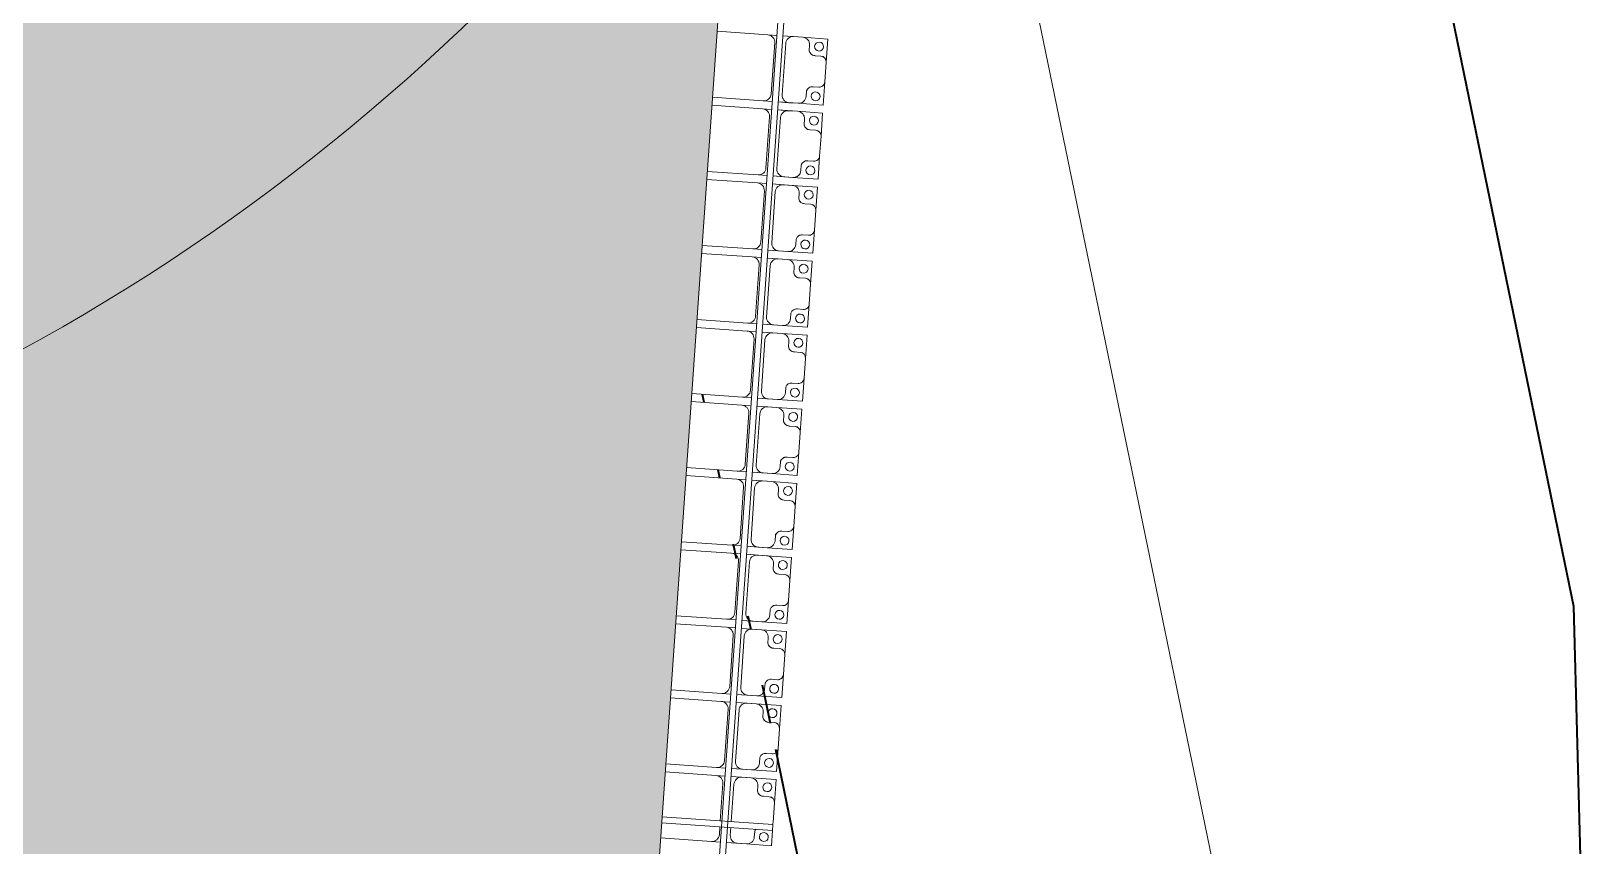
# Model space of a CAD drawing. Header units: millimetres. Extents: x -861324 to 439029, y -308065 to 694685.
# Drawn here: x 112860 to 123348, y 126236 to 131723 of the extents above; entities that cross this region are included whole.
import ezdxf

# ---------------------------------------------------------------- set-up
doc = ezdxf.new("R2010")
doc.units = ezdxf.units.MM
for name, color, linetype, lineweight in [('A-ANNO-NOTE', 131, 'Continuous', 9), ('A-DETL-GENF', 92, 'Continuous', 9), ('A-DETL-THIN', 151, 'Continuous', 9), ('A-GENM', 13, 'Continuous', 9), ('C-TOPO-MAJR', 7, 'Continuous', 35), ('C-TOPO-MINR', 7, 'Continuous', 9), ('S-BEAM', 12, 'Continuous', 9)]:
    doc.layers.add(name, color=color, linetype=linetype, lineweight=lineweight)

# ---------------------------------------------------------------- blocks, each defined once
blk = doc.blocks.new('Dai phaodi lai - DẢI PHAO ĐI LẠI-38152-BỐ TRÍ BÈ PIN HỒ BẢN MÒNG')
at = {"layer": 'A-GENM', "color": 7}
for p, q in [((54277, 748), (54433, 748)), ((54277, 579), (54277, 748)), ((54277, 748), (54277, 579)), ((54433, 748), (54277, 748)), ((54567, 748), (54433, 748)), ((54567, 748), (54723, 748)), ((54723, 748), (54567, 748)), ((54723, 748), (54723, 579)), ((54723, 579), (54723, 748)), ((54777, 748), (54933, 748)), ((54777, 579), (54777, 748)), ((54777, 748), (54777, 579)), ((54933, 748), (54777, 748)), ((55067, 748), (54933, 748)), ((55067, 748), (55223, 748)), ((55223, 748), (55067, 748)), ((55223, 748), (55223, 579)), ((55223, 579), (55223, 748)), ((55277, 748), (55433, 748)), ((55277, 579), (55277, 748)), ((55277, 748), (55277, 579)), ((55433, 748), (55277, 748)), ((55567, 748), (55433, 748)), ((55567, 748), (55723, 748)), ((55723, 748), (55567, 748)), ((55723, 748), (55723, 579)), ((55723, 579), (55723, 748)), ((55777, 748), (55933, 748)), ((55777, 579), (55777, 748)), ((55777, 748), (55777, 579)), ((55933, 748), (55777, 748)), ((56067, 748), (55933, 748)), ((56067, 748), (56223, 748)), ((56223, 748), (56067, 748)), ((56223, 748), (56223, 579)), ((56223, 579), (56223, 748)), ((56277, 748), (56433, 748)), ((56277, 579), (56277, 748)), ((56277, 748), (56277, 579)), ((56433, 748), (56277, 748)), ((56567, 748), (56433, 748)), ((56567, 748), (56723, 748)), ((56723, 748), (56567, 748)), ((56723, 748), (56723, 579)), ((56723, 579), (56723, 748)), ((56777, 748), (56933, 748)), ((56777, 579), (56777, 748)), ((56777, 748), (56777, 579)), ((56933, 748), (56777, 748)), ((57067, 748), (56933, 748)), ((57067, 748), (57223, 748)), ((57223, 748), (57067, 748)), ((57223, 748), (57223, 579)), ((57223, 579), (57223, 748)), ((57277, 748), (57433, 748)), ((57277, 579), (57277, 748)), ((57277, 748), (57277, 579)), ((57433, 748), (57277, 748)), ((57567, 748), (57433, 748)), ((57567, 748), (57723, 748)), ((57723, 748), (57567, 748)), ((57723, 748), (57723, 579)), ((57723, 579), (57723, 748)), ((57777, 748), (57933, 748)), ((57777, 579), (57777, 748)), ((57777, 748), (57777, 579)), ((57933, 748), (57777, 748)), ((58067, 748), (57933, 748)), ((58067, 748), (58223, 748)), ((58223, 748), (58067, 748)), ((58223, 748), (58223, 579)), ((58223, 579), (58223, 748)), ((58277, 748), (58433, 748)), ((58277, 579), (58277, 748)), ((58277, 748), (58277, 579)), ((58433, 748), (58277, 748)), ((58567, 748), (58433, 748)), ((58567, 748), (58723, 748)), ((58723, 748), (58567, 748)), ((58723, 748), (58723, 579)), ((58723, 579), (58723, 748)), ((58777, 748), (58933, 748)), ((58777, 579), (58777, 748)), ((58777, 748), (58777, 579)), ((58933, 748), (58777, 748)), ((59067, 748), (58933, 748)), ((59067, 748), (59223, 748)), ((59223, 748), (59067, 748)), ((59223, 748), (59223, 579)), ((59223, 579), (59223, 748)), ((59277, 748), (59433, 748)), ((59277, 579), (59277, 748)), ((59277, 748), (59277, 579)), ((59433, 748), (59277, 748)), ((59567, 748), (59433, 748)), ((59620, 748), (59723, 748)), ((59723, 748), (59620, 748)), ((59723, 748), (59723, 579)), ((59723, 579), (59723, 748)), ((54364, 629), (54327, 629)), ((54364, 629), (54327, 629)), ((54327, 629), (54364, 629)), ((54395, 710), (54395, 671)), ((54605, 671), (54605, 710)), ((54605, 671), (54605, 710)), ((54605, 710), (54605, 671)), ((54673, 629), (54636, 629)), ((54673, 629), (54636, 629)), ((54636, 629), (54673, 629)), ((54864, 629), (54827, 629)), ((54864, 629), (54827, 629)), ((54827, 629), (54864, 629)), ((54895, 710), (54895, 671)), ((55105, 671), (55105, 710)), ((55105, 671), (55105, 710)), ((55105, 710), (55105, 671)), ((55173, 629), (55136, 629)), ((55173, 629), (55136, 629)), ((55136, 629), (55173, 629)), ((55364, 629), (55327, 629)), ((55364, 629), (55327, 629)), ((55327, 629), (55364, 629)), ((55395, 710), (55395, 671)), ((55605, 671), (55605, 710)), ((55605, 671), (55605, 710)), ((55605, 710), (55605, 671)), ((55673, 629), (55636, 629)), ((55673, 629), (55636, 629)), ((55636, 629), (55673, 629)), ((55864, 629), (55827, 629)), ((55864, 629), (55827, 629)), ((55827, 629), (55864, 629)), ((55895, 710), (55895, 671)), ((56105, 671), (56105, 710)), ((56105, 671), (56105, 710)), ((56105, 710), (56105, 671)), ((56173, 629), (56136, 629)), ((56173, 629), (56136, 629)), ((56136, 629), (56173, 629)), ((56364, 629), (56327, 629)), ((56364, 629), (56327, 629)), ((56327, 629), (56364, 629)), ((56395, 710), (56395, 671)), ((56605, 671), (56605, 710)), ((56605, 671), (56605, 710)), ((56605, 710), (56605, 671)), ((56673, 629), (56636, 629)), ((56673, 629), (56636, 629)), ((56636, 629), (56673, 629)), ((56864, 629), (56827, 629)), ((56864, 629), (56827, 629)), ((56827, 629), (56864, 629)), ((56895, 710), (56895, 671)), ((57105, 671), (57105, 710)), ((57105, 671), (57105, 710)), ((57105, 710), (57105, 671)), ((57173, 629), (57136, 629)), ((57173, 629), (57136, 629)), ((57136, 629), (57173, 629)), ((57364, 629), (57327, 629)), ((57364, 629), (57327, 629)), ((57327, 629), (57364, 629)), ((57395, 710), (57395, 671)), ((57605, 671), (57605, 710)), ((57605, 671), (57605, 710)), ((57605, 710), (57605, 671)), ((57673, 629), (57636, 629)), ((57673, 629), (57636, 629)), ((57636, 629), (57673, 629)), ((57864, 629), (57827, 629)), ((57864, 629), (57827, 629)), ((57827, 629), (57864, 629)), ((57895, 710), (57895, 671)), ((58105, 671), (58105, 710)), ((58105, 671), (58105, 710)), ((58105, 710), (58105, 671)), ((58173, 629), (58136, 629)), ((58173, 629), (58136, 629)), ((58136, 629), (58173, 629)), ((58364, 629), (58327, 629)), ((58364, 629), (58327, 629)), ((58327, 629), (58364, 629)), ((58395, 710), (58395, 671)), ((58605, 671), (58605, 710)), ((58605, 671), (58605, 710)), ((58605, 710), (58605, 671)), ((58673, 629), (58636, 629)), ((58673, 629), (58636, 629)), ((58636, 629), (58673, 629)), ((58864, 629), (58827, 629)), ((58864, 629), (58827, 629)), ((58827, 629), (58864, 629)), ((58895, 710), (58895, 671)), ((59105, 671), (59105, 710)), ((59105, 671), (59105, 710)), ((59105, 710), (59105, 671)), ((59173, 629), (59136, 629)), ((59173, 629), (59136, 629)), ((59136, 629), (59173, 629)), ((59364, 629), (59327, 629)), ((59364, 629), (59327, 629)), ((59327, 629), (59364, 629)), ((59395, 710), (59395, 671)), ((59673, 629), (59636, 629)), ((59673, 629), (59636, 629)), ((59636, 629), (59673, 629)), ((54277, 579), (54277, 517)), ((54723, 517), (54723, 579)), ((54777, 579), (54777, 517)), ((55223, 517), (55223, 579)), ((55277, 579), (55277, 517)), ((55723, 517), (55723, 579)), ((55777, 579), (55777, 517)), ((56223, 517), (56223, 579)), ((56277, 579), (56277, 517)), ((56723, 517), (56723, 579)), ((56777, 579), (56777, 517)), ((57223, 517), (57223, 579)), ((57277, 579), (57277, 517)), ((57723, 517), (57723, 579)), ((57777, 579), (57777, 517)), ((58223, 517), (58223, 579)), ((58277, 579), (58277, 517)), ((58723, 517), (58723, 579)), ((58777, 579), (58777, 517)), ((59223, 517), (59223, 579)), ((59277, 579), (59277, 517)), ((59723, 517), (59723, 579)), ((54277, 443), (54277, 517)), ((54327, 467), (54673, 467)), ((54723, 517), (54723, 443)), ((54777, 443), (54777, 517)), ((54827, 467), (55173, 467)), ((55223, 517), (55223, 443)), ((55277, 443), (55277, 517)), ((55327, 467), (55673, 467)), ((55723, 517), (55723, 443)), ((55777, 443), (55777, 517)), ((55827, 467), (56173, 467)), ((56223, 517), (56223, 443)), ((56277, 443), (56277, 517)), ((56327, 467), (56673, 467)), ((56723, 517), (56723, 443)), ((56777, 443), (56777, 517)), ((56827, 467), (57173, 467)), ((57223, 517), (57223, 443)), ((57277, 443), (57277, 517)), ((57327, 467), (57673, 467)), ((57723, 517), (57723, 443)), ((57777, 443), (57777, 517)), ((57827, 467), (58173, 467)), ((58223, 517), (58223, 443)), ((58277, 443), (58277, 517)), ((58327, 467), (58673, 467)), ((58723, 517), (58723, 443)), ((58777, 443), (58777, 517)), ((58827, 467), (59173, 467)), ((59223, 517), (59223, 443)), ((59277, 443), (59277, 517)), ((59327, 467), (59580, 467)), ((59620, 467), (59673, 467)), ((59723, 517), (59723, 443)), ((54277, 343), (54277, 403)), ((54277, 343), (54277, 0)), ((54673, 393), (54327, 393)), ((54723, 403), (54723, 343)), ((54723, 0), (54723, 343)), ((54777, 343), (54777, 403)), ((54777, 343), (54777, 0)), ((55173, 393), (54827, 393)), ((55223, 403), (55223, 343)), ((55223, 0), (55223, 343)), ((55277, 343), (55277, 403)), ((55277, 343), (55277, 0)), ((55673, 393), (55327, 393)), ((55723, 403), (55723, 343)), ((55723, 0), (55723, 343)), ((55777, 343), (55777, 403)), ((55777, 343), (55777, 0)), ((56173, 393), (55827, 393)), ((56223, 403), (56223, 343)), ((56223, 0), (56223, 343)), ((56277, 343), (56277, 403)), ((56277, 343), (56277, 0)), ((56673, 393), (56327, 393)), ((56723, 403), (56723, 343)), ((56723, 0), (56723, 343)), ((56777, 343), (56777, 403)), ((56777, 343), (56777, 0)), ((57173, 393), (56827, 393)), ((57223, 403), (57223, 343)), ((57223, 0), (57223, 343)), ((57277, 343), (57277, 403)), ((57277, 343), (57277, 0)), ((57673, 393), (57327, 393)), ((57723, 403), (57723, 343)), ((57723, 0), (57723, 343)), ((57777, 343), (57777, 403)), ((57777, 343), (57777, 0)), ((58173, 393), (57827, 393)), ((58223, 403), (58223, 343)), ((58223, 0), (58223, 343)), ((58277, 343), (58277, 403)), ((58277, 343), (58277, 0)), ((58673, 393), (58327, 393)), ((58723, 403), (58723, 343)), ((58723, 0), (58723, 343)), ((58777, 343), (58777, 403)), ((58777, 343), (58777, 0)), ((59173, 393), (58827, 393)), ((59223, 403), (59223, 343)), ((59223, 0), (59223, 343)), ((59277, 343), (59277, 403)), ((59277, 343), (59277, 0)), ((59580, 393), (59327, 393)), ((59673, 393), (59620, 393)), ((59723, 403), (59723, 343)), ((59723, 0), (59723, 343))]:
    blk.add_line(p, q, dxfattribs=at)
at = {"layer": 'A-GENM', "color": 9}
for p, q in [((54327, 629), (54364, 629)), ((54605, 710), (54605, 671)), ((54636, 629), (54673, 629)), ((54827, 629), (54864, 629)), ((55105, 710), (55105, 671)), ((55136, 629), (55173, 629)), ((55327, 629), (55364, 629)), ((55605, 710), (55605, 671)), ((55636, 629), (55673, 629)), ((55827, 629), (55864, 629)), ((56105, 710), (56105, 671)), ((56136, 629), (56173, 629)), ((56327, 629), (56364, 629)), ((56605, 710), (56605, 671)), ((56636, 629), (56673, 629)), ((56827, 629), (56864, 629)), ((57105, 710), (57105, 671)), ((57136, 629), (57173, 629)), ((57327, 629), (57364, 629)), ((57605, 710), (57605, 671)), ((57636, 629), (57673, 629)), ((57827, 629), (57864, 629)), ((58105, 710), (58105, 671)), ((58136, 629), (58173, 629)), ((58327, 629), (58364, 629)), ((58605, 710), (58605, 671)), ((58636, 629), (58673, 629)), ((58827, 629), (58864, 629)), ((59105, 710), (59105, 671)), ((59136, 629), (59173, 629)), ((59327, 629), (59364, 629)), ((59636, 629), (59673, 629)), ((54277, 443), (54277, 579)), ((54723, 579), (54723, 443)), ((54777, 443), (54777, 579)), ((55223, 579), (55223, 443)), ((55277, 443), (55277, 579)), ((55723, 579), (55723, 443)), ((55777, 443), (55777, 579)), ((56223, 579), (56223, 443)), ((56277, 443), (56277, 579)), ((56723, 579), (56723, 443)), ((56777, 443), (56777, 579)), ((57223, 579), (57223, 443)), ((57277, 443), (57277, 579)), ((57723, 579), (57723, 443)), ((57777, 443), (57777, 579)), ((58223, 579), (58223, 443)), ((58277, 443), (58277, 579)), ((58723, 579), (58723, 443)), ((58777, 443), (58777, 579)), ((59223, 579), (59223, 443)), ((59277, 443), (59277, 579)), ((59723, 579), (59723, 443)), ((54277, 343), (54277, 403)), ((54723, 403), (54723, 343)), ((54777, 343), (54777, 403)), ((55223, 403), (55223, 343)), ((55277, 343), (55277, 403)), ((55723, 403), (55723, 343)), ((55777, 343), (55777, 403)), ((56223, 403), (56223, 343)), ((56277, 343), (56277, 403)), ((56723, 403), (56723, 343)), ((56777, 343), (56777, 403)), ((57223, 403), (57223, 343)), ((57277, 343), (57277, 403)), ((57723, 403), (57723, 343)), ((57777, 343), (57777, 403)), ((58223, 403), (58223, 343)), ((58277, 343), (58277, 403)), ((58723, 403), (58723, 343)), ((58777, 343), (58777, 403)), ((59223, 403), (59223, 343)), ((59277, 343), (59277, 403)), ((59723, 403), (59723, 343))]:
    blk.add_line(p, q, dxfattribs=at)
at = {"layer": 'A-GENM', "color": 7}
for centre, radius, start, end in [((54433, 710), 38, 90, 180), ((54433, 710), 38, 135, 165), ((54433, 710), 38, 135, 165), ((54567, 710), 38, 360, 90), ((54567, 710), 38, 0, 45), ((54567, 710), 38, 0, 45), ((54933, 710), 38, 90, 180), ((54933, 710), 38, 135, 165), ((54933, 710), 38, 135, 165), ((55067, 710), 38, 360, 90), ((55067, 710), 38, 0, 45), ((55067, 710), 38, 0, 45), ((55433, 710), 38, 90, 180), ((55433, 710), 38, 135, 165), ((55433, 710), 38, 135, 165), ((55567, 710), 38, 360, 90), ((55567, 710), 38, 0, 45), ((55567, 710), 38, 0, 45), ((55933, 710), 38, 90, 180), ((55933, 710), 38, 135, 165), ((55933, 710), 38, 135, 165), ((56067, 710), 38, 360, 90), ((56067, 710), 38, 0, 45), ((56067, 710), 38, 0, 45), ((56433, 710), 38, 90, 180), ((56433, 710), 38, 135, 165), ((56433, 710), 38, 135, 165), ((56567, 710), 38, 360, 90), ((56567, 710), 38, 0, 45), ((56567, 710), 38, 0, 45), ((56933, 710), 38, 90, 180), ((56933, 710), 38, 135, 165), ((56933, 710), 38, 135, 165), ((57067, 710), 38, 360, 90), ((57067, 710), 38, 0, 45), ((57067, 710), 38, 0, 45), ((57433, 710), 38, 90, 180), ((57433, 710), 38, 135, 165), ((57433, 710), 38, 135, 165), ((57567, 710), 38, 360, 90), ((57567, 710), 38, 0, 45), ((57567, 710), 38, 0, 45), ((57933, 710), 38, 90, 180), ((57933, 710), 38, 135, 165), ((57933, 710), 38, 135, 165), ((58067, 710), 38, 360, 90), ((58067, 710), 38, 0, 45), ((58067, 710), 38, 0, 45), ((58433, 710), 38, 90, 180), ((58433, 710), 38, 135, 165), ((58433, 710), 38, 135, 165), ((58567, 710), 38, 360, 90), ((58567, 710), 38, 0, 45), ((58567, 710), 38, 0, 45), ((58933, 710), 38, 90, 180), ((58933, 710), 38, 135, 165), ((58933, 710), 38, 135, 165), ((59067, 710), 38, 360, 90), ((59067, 710), 38, 0, 45), ((59067, 710), 38, 0, 45), ((59433, 710), 38, 90, 180), ((59433, 710), 38, 135, 165), ((59433, 710), 38, 135, 165), ((59567, 710), 38, 75, 90), ((54327, 579), 50, 90, 180), ((54327, 579), 50, 90, 180), ((54327, 579), 50, 90, 180), ((54332, 693), 30, 90, 270), ((54332, 693), 30, 90, 270), ((54332, 693), 30, 270, 90), ((54332, 693), 30, 270, 90), ((54355, 668), 40, 283.1885, 3.5081), ((54355, 668), 40, 283.1885, 296.5751), ((54355, 668), 40, 283.1885, 296.5751), ((54355, 668), 40, 309.9617, 3.5081), ((54355, 668), 40, 309.9617, 3.5081), ((54645, 668), 40, 176.4919, 256.8115), ((54645, 668), 40, 176.4919, 216.6517), ((54645, 668), 40, 176.4919, 216.6517), ((54645, 668), 40, 243.4249, 256.8115), ((54645, 668), 40, 243.4249, 256.8115), ((54668, 693), 30, 90, 270), ((54668, 693), 30, 90, 270), ((54668, 693), 30, 270, 90), ((54668, 693), 30, 270, 90), ((54673, 579), 50, 0, 90), ((54673, 579), 50, 0, 90), ((54673, 579), 50, 0, 90), ((54827, 579), 50, 90, 180), ((54827, 579), 50, 90, 180), ((54827, 579), 50, 90, 180), ((54832, 693), 30, 90, 270), ((54832, 693), 30, 90, 270), ((54832, 693), 30, 270, 90), ((54832, 693), 30, 270, 90), ((54855, 668), 40, 283.1885, 3.5081), ((54855, 668), 40, 283.1885, 296.5751), ((54855, 668), 40, 283.1885, 296.5751), ((54855, 668), 40, 309.9617, 3.5081), ((54855, 668), 40, 309.9617, 3.5081), ((55145, 668), 40, 176.4919, 256.8115), ((55145, 668), 40, 176.4919, 216.6517), ((55145, 668), 40, 176.4919, 216.6517), ((55145, 668), 40, 243.4249, 256.8115), ((55145, 668), 40, 243.4249, 256.8115), ((55168, 693), 30, 90, 270), ((55168, 693), 30, 90, 270), ((55168, 693), 30, 270, 90), ((55168, 693), 30, 270, 90), ((55173, 579), 50, 0, 90), ((55173, 579), 50, 0, 90), ((55173, 579), 50, 0, 90), ((55327, 579), 50, 90, 180), ((55327, 579), 50, 90, 180), ((55327, 579), 50, 90, 180), ((55332, 693), 30, 90, 270), ((55332, 693), 30, 90, 270), ((55332, 693), 30, 270, 90), ((55332, 693), 30, 270, 90), ((55355, 668), 40, 283.1885, 3.5081), ((55355, 668), 40, 283.1885, 296.5751), ((55355, 668), 40, 283.1885, 296.5751), ((55355, 668), 40, 309.9617, 3.5081), ((55355, 668), 40, 309.9617, 3.5081), ((55645, 668), 40, 176.4919, 256.8115), ((55645, 668), 40, 176.4919, 216.6517), ((55645, 668), 40, 176.4919, 216.6517), ((55645, 668), 40, 243.4249, 256.8115), ((55645, 668), 40, 243.4249, 256.8115), ((55668, 693), 30, 90, 270), ((55668, 693), 30, 90, 270), ((55668, 693), 30, 270, 90), ((55668, 693), 30, 270, 90), ((55673, 579), 50, 0, 90), ((55673, 579), 50, 0, 90), ((55673, 579), 50, 0, 90), ((55827, 579), 50, 90, 180), ((55827, 579), 50, 90, 180), ((55827, 579), 50, 90, 180), ((55832, 693), 30, 90, 270), ((55832, 693), 30, 90, 270), ((55832, 693), 30, 270, 90), ((55832, 693), 30, 270, 90), ((55855, 668), 40, 283.1885, 3.5081), ((55855, 668), 40, 283.1885, 296.5751), ((55855, 668), 40, 283.1885, 296.5751), ((55855, 668), 40, 309.9617, 3.5081), ((55855, 668), 40, 309.9617, 3.5081), ((56145, 668), 40, 176.4919, 256.8115), ((56145, 668), 40, 176.4919, 216.6517), ((56145, 668), 40, 176.4919, 216.6517), ((56145, 668), 40, 243.4249, 256.8115), ((56145, 668), 40, 243.4249, 256.8115), ((56168, 693), 30, 90, 270), ((56168, 693), 30, 90, 270), ((56168, 693), 30, 270, 90), ((56168, 693), 30, 270, 90), ((56173, 579), 50, 0, 90), ((56173, 579), 50, 0, 90), ((56173, 579), 50, 0, 90), ((56327, 579), 50, 90, 180), ((56327, 579), 50, 90, 180), ((56327, 579), 50, 90, 180), ((56332, 693), 30, 90, 270), ((56332, 693), 30, 90, 270), ((56332, 693), 30, 270, 90), ((56332, 693), 30, 270, 90), ((56355, 668), 40, 283.1885, 3.5081), ((56355, 668), 40, 283.1885, 296.5751), ((56355, 668), 40, 283.1885, 296.5751), ((56355, 668), 40, 309.9617, 3.5081), ((56355, 668), 40, 309.9617, 3.5081), ((56645, 668), 40, 176.4919, 256.8115), ((56645, 668), 40, 176.4919, 216.6517), ((56645, 668), 40, 176.4919, 216.6517), ((56645, 668), 40, 243.4249, 256.8115), ((56645, 668), 40, 243.4249, 256.8115), ((56668, 693), 30, 90, 270), ((56668, 693), 30, 90, 270), ((56668, 693), 30, 270, 90), ((56668, 693), 30, 270, 90), ((56673, 579), 50, 0, 90), ((56673, 579), 50, 0, 90), ((56673, 579), 50, 0, 90), ((56827, 579), 50, 90, 180), ((56827, 579), 50, 90, 180), ((56827, 579), 50, 90, 180), ((56832, 693), 30, 90, 270), ((56832, 693), 30, 90, 270), ((56832, 693), 30, 270, 90), ((56832, 693), 30, 270, 90), ((56855, 668), 40, 283.1885, 3.5081), ((56855, 668), 40, 283.1885, 296.5751), ((56855, 668), 40, 283.1885, 296.5751), ((56855, 668), 40, 309.9617, 3.5081), ((56855, 668), 40, 309.9617, 3.5081), ((57145, 668), 40, 176.4919, 256.8115), ((57145, 668), 40, 176.4919, 216.6517), ((57145, 668), 40, 176.4919, 216.6517), ((57145, 668), 40, 243.4249, 256.8115), ((57145, 668), 40, 243.4249, 256.8115), ((57168, 693), 30, 90, 270), ((57168, 693), 30, 90, 270), ((57168, 693), 30, 270, 90), ((57168, 693), 30, 270, 90), ((57173, 579), 50, 0, 90), ((57173, 579), 50, 0, 90), ((57173, 579), 50, 0, 90), ((57327, 579), 50, 90, 180), ((57327, 579), 50, 90, 180), ((57327, 579), 50, 90, 180), ((57332, 693), 30, 90, 270), ((57332, 693), 30, 90, 270), ((57332, 693), 30, 270, 90), ((57332, 693), 30, 270, 90), ((57355, 668), 40, 283.1885, 3.5081), ((57355, 668), 40, 283.1885, 296.5751), ((57355, 668), 40, 283.1885, 296.5751), ((57355, 668), 40, 309.9617, 3.5081), ((57355, 668), 40, 309.9617, 3.5081), ((57645, 668), 40, 176.4919, 256.8115), ((57645, 668), 40, 176.4919, 216.6517), ((57645, 668), 40, 176.4919, 216.6517), ((57645, 668), 40, 243.4249, 256.8115), ((57645, 668), 40, 243.4249, 256.8115), ((57668, 693), 30, 90, 270), ((57668, 693), 30, 90, 270), ((57668, 693), 30, 270, 90), ((57668, 693), 30, 270, 90), ((57673, 579), 50, 0, 90), ((57673, 579), 50, 0, 90), ((57673, 579), 50, 0, 90), ((57827, 579), 50, 90, 180), ((57827, 579), 50, 90, 180), ((57827, 579), 50, 90, 180), ((57832, 693), 30, 90, 270), ((57832, 693), 30, 90, 270), ((57832, 693), 30, 270, 90), ((57832, 693), 30, 270, 90), ((57855, 668), 40, 283.1885, 3.5081), ((57855, 668), 40, 283.1885, 296.5751), ((57855, 668), 40, 283.1885, 296.5751), ((57855, 668), 40, 309.9617, 3.5081), ((57855, 668), 40, 309.9617, 3.5081), ((58145, 668), 40, 176.4919, 256.8115), ((58145, 668), 40, 176.4919, 216.6517), ((58145, 668), 40, 176.4919, 216.6517), ((58145, 668), 40, 243.4249, 256.8115), ((58145, 668), 40, 243.4249, 256.8115), ((58168, 693), 30, 90, 270), ((58168, 693), 30, 90, 270), ((58168, 693), 30, 270, 90), ((58168, 693), 30, 270, 90), ((58173, 579), 50, 0, 90), ((58173, 579), 50, 0, 90), ((58173, 579), 50, 0, 90), ((58327, 579), 50, 90, 180), ((58327, 579), 50, 90, 180), ((58327, 579), 50, 90, 180), ((58332, 693), 30, 90, 270), ((58332, 693), 30, 90, 270), ((58332, 693), 30, 270, 90), ((58332, 693), 30, 270, 90), ((58355, 668), 40, 283.1885, 3.5081), ((58355, 668), 40, 283.1885, 296.5751), ((58355, 668), 40, 283.1885, 296.5751), ((58355, 668), 40, 309.9617, 3.5081), ((58355, 668), 40, 309.9617, 3.5081), ((58645, 668), 40, 176.4919, 256.8115), ((58645, 668), 40, 176.4919, 216.6517), ((58645, 668), 40, 176.4919, 216.6517), ((58645, 668), 40, 243.4249, 256.8115), ((58645, 668), 40, 243.4249, 256.8115), ((58668, 693), 30, 90, 270), ((58668, 693), 30, 90, 270), ((58668, 693), 30, 270, 90), ((58668, 693), 30, 270, 90), ((58673, 579), 50, 0, 90), ((58673, 579), 50, 0, 90), ((58673, 579), 50, 0, 90), ((58827, 579), 50, 90, 180), ((58827, 579), 50, 90, 180), ((58827, 579), 50, 90, 180), ((58832, 693), 30, 90, 270), ((58832, 693), 30, 90, 270), ((58832, 693), 30, 270, 90), ((58832, 693), 30, 270, 90), ((58855, 668), 40, 283.1885, 3.5081), ((58855, 668), 40, 283.1885, 296.5751), ((58855, 668), 40, 283.1885, 296.5751), ((58855, 668), 40, 309.9617, 3.5081), ((58855, 668), 40, 309.9617, 3.5081), ((59145, 668), 40, 176.4919, 256.8115), ((59145, 668), 40, 176.4919, 216.6517), ((59145, 668), 40, 176.4919, 216.6517), ((59145, 668), 40, 243.4249, 256.8115), ((59145, 668), 40, 243.4249, 256.8115), ((59168, 693), 30, 90, 270), ((59168, 693), 30, 90, 270), ((59168, 693), 30, 270, 90), ((59168, 693), 30, 270, 90), ((59173, 579), 50, 0, 90), ((59173, 579), 50, 0, 90), ((59173, 579), 50, 0, 90), ((59327, 579), 50, 90, 180), ((59327, 579), 50, 90, 180), ((59327, 579), 50, 90, 180), ((59332, 693), 30, 90, 270), ((59332, 693), 30, 90, 270), ((59332, 693), 30, 270, 90), ((59332, 693), 30, 270, 90), ((59355, 668), 40, 283.1885, 3.5081), ((59355, 668), 40, 283.1885, 296.5751), ((59355, 668), 40, 283.1885, 296.5751), ((59355, 668), 40, 309.9617, 3.5081), ((59355, 668), 40, 309.9617, 3.5081), ((59645, 668), 40, 230.0383, 256.8115), ((59645, 668), 40, 243.4249, 256.8115), ((59645, 668), 40, 243.4249, 256.8115), ((59668, 693), 30, 90, 270), ((59668, 693), 30, 90, 270), ((59668, 693), 30, 270, 90), ((59668, 693), 30, 270, 90), ((59673, 579), 50, 0, 90), ((59673, 579), 50, 0, 90), ((59673, 579), 50, 0, 90), ((54327, 517), 50, 180, 270), ((54673, 517), 50, 270, 0), ((54827, 517), 50, 180, 270), ((55173, 517), 50, 270, 0), ((55327, 517), 50, 180, 270), ((55673, 517), 50, 270, 0), ((55827, 517), 50, 180, 270), ((56173, 517), 50, 270, 0), ((56327, 517), 50, 180, 270), ((56673, 517), 50, 270, 0), ((56827, 517), 50, 180, 270), ((57173, 517), 50, 270, 0), ((57327, 517), 50, 180, 270), ((57673, 517), 50, 270, 0), ((57827, 517), 50, 180, 270), ((58173, 517), 50, 270, 0), ((58327, 517), 50, 180, 270), ((58673, 517), 50, 270, 0), ((58827, 517), 50, 180, 270), ((59173, 517), 50, 270, 0), ((59327, 517), 50, 180, 270), ((59673, 517), 50, 270, 0), ((54327, 343), 50, 90, 180), ((54673, 343), 50, 360, 90), ((54827, 343), 50, 90, 180), ((55173, 343), 50, 360, 90), ((55327, 343), 50, 90, 180), ((55673, 343), 50, 360, 90), ((55827, 343), 50, 90, 180), ((56173, 343), 50, 360, 90), ((56327, 343), 50, 90, 180), ((56673, 343), 50, 360, 90), ((56827, 343), 50, 90, 180), ((57173, 343), 50, 360, 90), ((57327, 343), 50, 90, 180), ((57673, 343), 50, 360, 90), ((57827, 343), 50, 90, 180), ((58173, 343), 50, 360, 90), ((58327, 343), 50, 90, 180), ((58673, 343), 50, 360, 90), ((58827, 343), 50, 90, 180), ((59173, 343), 50, 360, 90), ((59327, 343), 50, 90, 180), ((59673, 343), 50, 360, 90)]:
    blk.add_arc(centre, radius, start, end, dxfattribs=at)
at = {"layer": 'A-GENM', "color": 9}
for centre, radius, start, end in [((54433, 710), 38, 135, 165), ((54567, 710), 38, 0, 45), ((54933, 710), 38, 135, 165), ((55067, 710), 38, 0, 45), ((55433, 710), 38, 135, 165), ((55567, 710), 38, 0, 45), ((55933, 710), 38, 135, 165), ((56067, 710), 38, 0, 45), ((56433, 710), 38, 135, 165), ((56567, 710), 38, 0, 45), ((56933, 710), 38, 135, 165), ((57067, 710), 38, 0, 45), ((57433, 710), 38, 135, 165), ((57567, 710), 38, 0, 45), ((57933, 710), 38, 135, 165), ((58067, 710), 38, 0, 45), ((58433, 710), 38, 135, 165), ((58567, 710), 38, 0, 45), ((58933, 710), 38, 135, 165), ((59067, 710), 38, 0, 45), ((59433, 710), 38, 135, 165), ((54327, 579), 50, 90, 180), ((54355, 668), 40, 283.1885, 296.5751), ((54355, 668), 40, 309.9617, 3.5081), ((54645, 668), 40, 176.4919, 216.6517), ((54645, 668), 40, 243.4249, 256.8115), ((54673, 579), 50, 0, 90), ((54827, 579), 50, 90, 180), ((54855, 668), 40, 283.1885, 296.5751), ((54855, 668), 40, 309.9617, 3.5081), ((55145, 668), 40, 176.4919, 216.6517), ((55145, 668), 40, 243.4249, 256.8115), ((55173, 579), 50, 0, 90), ((55327, 579), 50, 90, 180), ((55355, 668), 40, 283.1885, 296.5751), ((55355, 668), 40, 309.9617, 3.5081), ((55645, 668), 40, 176.4919, 216.6517), ((55645, 668), 40, 243.4249, 256.8115), ((55673, 579), 50, 0, 90), ((55827, 579), 50, 90, 180), ((55855, 668), 40, 283.1885, 296.5751), ((55855, 668), 40, 309.9617, 3.5081), ((56145, 668), 40, 176.4919, 216.6517), ((56145, 668), 40, 243.4249, 256.8115), ((56173, 579), 50, 0, 90), ((56327, 579), 50, 90, 180), ((56355, 668), 40, 283.1885, 296.5751), ((56355, 668), 40, 309.9617, 3.5081), ((56645, 668), 40, 176.4919, 216.6517), ((56645, 668), 40, 243.4249, 256.8115), ((56673, 579), 50, 0, 90), ((56827, 579), 50, 90, 180), ((56855, 668), 40, 283.1885, 296.5751), ((56855, 668), 40, 309.9617, 3.5081), ((57145, 668), 40, 176.4919, 216.6517), ((57145, 668), 40, 243.4249, 256.8115), ((57173, 579), 50, 0, 90), ((57327, 579), 50, 90, 180), ((57355, 668), 40, 283.1885, 296.5751), ((57355, 668), 40, 309.9617, 3.5081), ((57645, 668), 40, 176.4919, 216.6517), ((57645, 668), 40, 243.4249, 256.8115), ((57673, 579), 50, 0, 90), ((57827, 579), 50, 90, 180), ((57855, 668), 40, 283.1885, 296.5751), ((57855, 668), 40, 309.9617, 3.5081), ((58145, 668), 40, 176.4919, 216.6517), ((58145, 668), 40, 243.4249, 256.8115), ((58173, 579), 50, 0, 90), ((58327, 579), 50, 90, 180), ((58355, 668), 40, 283.1885, 296.5751), ((58355, 668), 40, 309.9617, 3.5081), ((58645, 668), 40, 176.4919, 216.6517), ((58645, 668), 40, 243.4249, 256.8115), ((58673, 579), 50, 0, 90), ((58827, 579), 50, 90, 180), ((58855, 668), 40, 283.1885, 296.5751), ((58855, 668), 40, 309.9617, 3.5081), ((59145, 668), 40, 176.4919, 216.6517), ((59145, 668), 40, 243.4249, 256.8115), ((59173, 579), 50, 0, 90), ((59327, 579), 50, 90, 180), ((59355, 668), 40, 283.1885, 296.5751), ((59355, 668), 40, 309.9617, 3.5081), ((59645, 668), 40, 243.4249, 256.8115), ((59673, 579), 50, 0, 90)]:
    blk.add_arc(centre, radius, start, end, dxfattribs=at)
blk = doc.blocks.new('Dầm C52 - Dầm C52-37700-BỐ TRÍ BÈ PIN HỒ BẢN MÒNG')
at = {"layer": 'S-BEAM', "color": 7}
for p, q in [((-50563, 20), (50563, 20)), ((50563, -20), (-50563, -20))]:
    blk.add_line(p, q, dxfattribs=at)
blk = doc.blocks.new('Dầm C52 - Hộp 40x60-V67-BỐ TRÍ BÈ PIN HỒ BẢN MÒNG')
at = {"layer": 'S-BEAM', "color": 7}
for p, q in [((18854, 20), (19603, 20)), ((19603, 20), (19603, -20)), ((19603, -20), (18854, -20))]:
    blk.add_line(p, q, dxfattribs=at)
blk = doc.blocks.new('HOBANMONG_BEPIN 3_rvt-1-BỐ TRÍ BÈ PIN HỒ BẢN MÒNG')
at = {"layer": 'A-GENM', "lineweight": 9, "rotation": 265.9999999999981}
blk.add_blockref('Dai phaodi lai - DẢI PHAO ĐI LẠI-38152-BỐ TRÍ BÈ PIN HỒ BẢN MÒNG', (121267, 185867), dxfattribs=at)
at = {"layer": 'S-BEAM', "lineweight": 9}
for name, p, rotation in [('Dầm C52 - Dầm C52-37700-BỐ TRÍ BÈ PIN HỒ BẢN MÒNG', (118204, 135994), 85.9999999999988), ('Dầm C52 - Hộp 40x60-V67-BỐ TRÍ BÈ PIN HỒ BẢN MÒNG', (98301, 127727), 355.9999999999975)]:
    blk.add_blockref(name, p, dxfattribs=dict(at, rotation=rotation))
blk = doc.blocks.new('tag ten be - tag ten be-1821118-BỐ TRÍ BÈ PIN HỒ BẢN MÒNG')
at = {"layer": 'A-ANNO-NOTE'}
blk.add_arc((0, 0), 4, 180, 360, dxfattribs=at)

msp = doc.modelspace()

# ---------------------------------------------------------------- hatches: boundary and pattern name
at = {"layer": 'A-DETL-GENF'}
msp.add_hatch(color=8, dxfattribs=at).paths.add_polyline_path([(114292, 86120), (121267, 185867), (84213, 188458), (77238, 88712), (112925, 86216)])

# ---------------------------------------------------------------- linework, layer by layer
at = {"layer": 'A-DETL-THIN'}
msp.add_line((114292, 86120), (121267, 185867), dxfattribs=at)
at = {"layer": 'C-TOPO-MAJR'}
for p, q in [((123253, 127849), (121300, 137322)), ((117394, 129222), (117383, 129277)), ((117499, 128714), (117488, 128768)), ((117611, 128170), (117591, 128268)), ((123348, 124293), (123253, 127849)), ((117710, 127690), (117691, 127784)), ((117840, 127061), (117787, 127318)), ((118638, 123193), (117876, 126885))]:
    msp.add_line(p, q, dxfattribs=at)
at = {"layer": 'C-TOPO-MINR'}
msp.add_line((120946, 125521), (118594, 136920), dxfattribs=at)

# ---------------------------------------------------------------- block references
at = {"lineweight": 5}
msp.add_blockref('HOBANMONG_BEPIN 3_rvt-1-BỐ TRÍ BÈ PIN HỒ BẢN MÒNG', (0, 0), dxfattribs=at)
at = {"layer": 'A-ANNO-NOTE', "xscale": 3500, "yscale": 3500, "zscale": 3500}
msp.add_blockref('tag ten be - tag ten be-1821118-BỐ TRÍ BÈ PIN HỒ BẢN MÒNG', (106104, 141877), dxfattribs=at)

doc.saveas('drawing.dxf')
